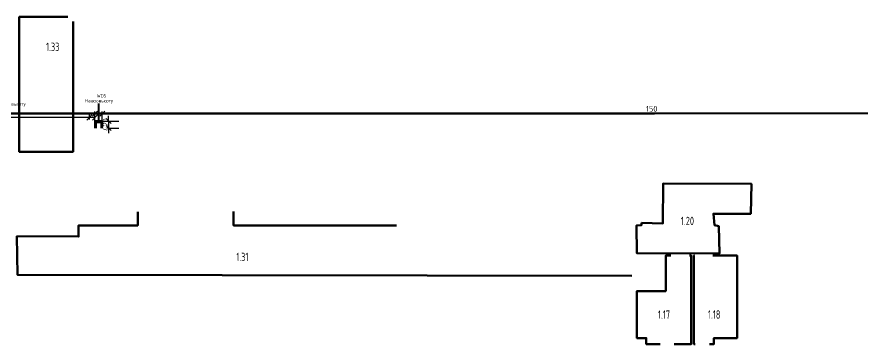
# Model space of a CAD drawing. Header units: millimetres. Extents: x -213547 to 415037, y -3642 to 106956.
# Drawn here: x 38782 to 89230, y 53623 to 73132 of the extents above; entities that cross this region are included whole.
import ezdxf

# ---------------------------------------------------------------- set-up
doc = ezdxf.new("R2010")
doc.units = ezdxf.units.MM
for name, color, linetype, lineweight in [('10)FK4', 3, 'Continuous', 50), ('5.5) Перег WD5', 3, 'Continuous', 40), ('A-AREA-IDEN', 7, 'Continuous', 9)]:
    doc.layers.add(name, color=color, linetype=linetype, lineweight=lineweight)
doc.styles.add('GOST Common_1', font='', dxfattribs={"width": 0.9, "height": 250})
doc.styles.add('ISOCPEUR_1', font='isocpeur.ttf', dxfattribs={"height": 350})
doc.styles.add('ISOCPEUR_4', font='isocpeur.ttf', dxfattribs={"width": 0.9, "height": 1000})
doc.styles.add('СПДС', font='ГОСТ тип А.ttf', dxfattribs={"width": 0.9})
doc.styles.get('GOST Common_1').set_extended_font_data('GOST Common')
doc.dimstyles.new('ISO-2_0_0_9К_Средний_округл2', dxfattribs={"dimscale": 304.8, "dimtxt": 199.196235, "dimasz": 0.492126, "dimexe": 0.393701, "dimexo": 0, "dimgap": 0, "dimtad": 1, "dimdec": 0, "dimrnd": 10, "dimzin": 0, "dimdsep": 46, "dimtxsty": 'ISOCPEUR_1', "dimblk1": 'OBLIQUE', "dimblk2": 'OBLIQUE', "dimsah": 1, "dimcen": 0.09, "dimdle": 0.393701, "dimazin": 0, "dimtfac": 1, "dimtdec": 4, "dimtix": 1, "dimtmove": 0, "dimatfit": 3, "dimfxl": 1, "dimtvp": 1, "dimtolj": 1, "dimtzin": 0, "dimarcsym": 2})
doc.dimstyles.new('ISO-2_0_0_9К_Средний_округл2_1', dxfattribs={"dimscale": 304.8, "dimtxt": 995.981176, "dimasz": 2.46063, "dimexe": 1.968504, "dimexo": 0, "dimgap": 0, "dimtad": 1, "dimdec": 0, "dimrnd": 10, "dimzin": 0, "dimdsep": 46, "dimtxsty": 'ISOCPEUR_4', "dimblk1": 'OBLIQUE', "dimblk2": 'OBLIQUE', "dimsah": 1, "dimcen": 0.09, "dimdle": 1.968504, "dimazin": 0, "dimtfac": 1, "dimtdec": 4, "dimtix": 1, "dimtmove": 0, "dimatfit": 3, "dimfxl": 1, "dimtvp": 1, "dimtolj": 1, "dimtzin": 0, "dimarcsym": 2})

# ---------------------------------------------------------------- blocks, each defined once
blk = doc.blocks.new('_Oblique')
at = {"color": 0, "linetype": 'ByBlock', "lineweight": -2}
blk.add_line((-0.5, -0.5), (0.5, 0.5), dxfattribs=at)
blk = doc.blocks.new('*D1993')
at = {"layer": '5.5) Перег WD5', "color": 0, "lineweight": -2, "transparency": 16777216}
for p, q in [((29520, 67360), (29785, 67360)), ((29640, 66923), (29640, 67480)), ((29785, 66923), (29785, 67480)), ((29785, 67360), (76835, 67360))]:
    blk.add_line(p, q, dxfattribs=at)
at = {"layer": 'Defpoints', "color": 0, "transparency": 16777216}
for p in [(29785, 67360), (29640, 66923), (29785, 66923)]:
    blk.add_point(p, dxfattribs=at)
at = {"layer": '5.5) Перег WD5', "color": 0, "lineweight": -2, "transparency": 16777216, "xscale": 304.8, "yscale": 304.8, "zscale": 304.8, "rotation": 180}
blk.add_blockref('_Oblique', (29640, 67360), dxfattribs=at)
at = {"layer": '5.5) Перег WD5', "color": 0, "lineweight": -2, "transparency": 16777216, "xscale": 304.8, "yscale": 304.8, "zscale": 304.8}
blk.add_blockref('_Oblique', (29785, 67360), dxfattribs=at)
at = {"layer": '5.5) Перег WD5', "color": 0, "lineweight": 25, "transparency": 16777216, "insert": (76330, 67827), "char_height": 350, "width": 413.72, "attachment_point": 1, "line_spacing_factor": 1.149209, "style": 'ISOCPEUR_1'}
blk.add_mtext('\\A1;150', dxfattribs=at)
blk = doc.blocks.new('*D1997')
at = {"layer": '5.5) Перег WD5', "color": 0, "lineweight": -2, "transparency": 16777216}
for p, q in [((36820, 67420), (37340, 67420)), ((36940, 66903), (36940, 67540)), ((37340, 67398), (37340, 67540)), ((37340, 67420), (92639, 67420))]:
    blk.add_line(p, q, dxfattribs=at)
at = {"layer": 'Defpoints', "color": 0, "transparency": 16777216}
for p in [(37340, 67420), (37340, 67398), (36940, 66903)]:
    blk.add_point(p, dxfattribs=at)
at = {"layer": '5.5) Перег WD5', "color": 0, "lineweight": -2, "transparency": 16777216, "xscale": 304.8, "yscale": 304.8, "zscale": 304.8, "rotation": 180}
blk.add_blockref('_Oblique', (36940, 67420), dxfattribs=at)
at = {"layer": '5.5) Перег WD5', "color": 0, "lineweight": -2, "transparency": 16777216, "xscale": 304.8, "yscale": 304.8, "zscale": 304.8}
blk.add_blockref('_Oblique', (37340, 67420), dxfattribs=at)
at = {"layer": '5.5) Перег WD5', "color": 0, "lineweight": 25, "transparency": 16777216, "insert": (92050, 67887), "char_height": 350, "width": 478.07, "attachment_point": 1, "line_spacing_factor": 1.149209, "style": 'ISOCPEUR_1'}
blk.add_mtext('\\A1;400', dxfattribs=at)
blk = doc.blocks.new('*D1999')
at = {"layer": '5.5) Перег WD5', "color": 0, "lineweight": -2, "transparency": 16777216}
for p, q in [((43100, 67137), (-12198, 67137)), ((43438, 67137), (42980, 67137)), ((43100, 67346), (43100, 67017)), ((43438, 66923), (43438, 67257))]:
    blk.add_line(p, q, dxfattribs=at)
at = {"layer": 'Defpoints', "color": 0, "transparency": 16777216}
for p in [(43100, 67346), (43438, 67137), (43438, 66923)]:
    blk.add_point(p, dxfattribs=at)
at = {"layer": '5.5) Перег WD5', "color": 0, "lineweight": -2, "transparency": 16777216, "xscale": 304.8, "yscale": 304.8, "zscale": 304.8, "rotation": 180}
blk.add_blockref('_Oblique', (43100, 67137), dxfattribs=at)
at = {"layer": '5.5) Перег WD5', "color": 0, "lineweight": -2, "transparency": 16777216, "xscale": 304.8, "yscale": 304.8, "zscale": 304.8}
blk.add_blockref('_Oblique', (43438, 67137), dxfattribs=at)
at = {"layer": '5.5) Перег WD5', "color": 0, "lineweight": 25, "transparency": 16777216, "insert": (-12087, 67603), "char_height": 350, "width": 478.07, "attachment_point": 1, "line_spacing_factor": 1.149209, "style": 'ISOCPEUR_1'}
blk.add_mtext('\\A1;340', dxfattribs=at)
blk = doc.blocks.new('*D2000')
at = {"layer": '5.5) Перег WD5', "color": 0, "lineweight": -2, "transparency": 16777216}
for p, q in [((43318, 67368), (43878, 67368)), ((43438, 66923), (43438, 67488)), ((43878, 66923), (43878, 67488)), ((43878, 67368), (101926, 67368))]:
    blk.add_line(p, q, dxfattribs=at)
at = {"layer": 'Defpoints', "color": 0, "transparency": 16777216}
for p in [(43878, 67368), (43438, 66923), (43878, 66923)]:
    blk.add_point(p, dxfattribs=at)
at = {"layer": '5.5) Перег WD5', "color": 0, "lineweight": -2, "transparency": 16777216, "xscale": 304.8, "yscale": 304.8, "zscale": 304.8, "rotation": 180}
blk.add_blockref('_Oblique', (43438, 67368), dxfattribs=at)
at = {"layer": '5.5) Перег WD5', "color": 0, "lineweight": -2, "transparency": 16777216, "xscale": 304.8, "yscale": 304.8, "zscale": 304.8}
blk.add_blockref('_Oblique', (43878, 67368), dxfattribs=at)
at = {"layer": '5.5) Перег WD5', "color": 0, "lineweight": 25, "transparency": 16777216, "insert": (101308, 67835), "char_height": 350, "width": 501.06, "attachment_point": 1, "line_spacing_factor": 1.149209, "style": 'ISOCPEUR_1'}
blk.add_mtext('\\A1;440', dxfattribs=at)
blk = doc.blocks.new('*D2001')
at = {"layer": '5.5) Перег WD5', "color": 0, "lineweight": -2, "transparency": 16777216}
for p, q in [((44258, 66923), (44258, 67228)), ((43878, 66923), (44858, 66923)), ((44258, 66923), (44258, 66503)), ((44220, 66503), (44858, 66503)), ((44258, 66503), (44258, 66198))]:
    blk.add_line(p, q, dxfattribs=at)
at = {"layer": 'Defpoints', "color": 0, "transparency": 16777216}
for p in [(43878, 66923), (44220, 66503), (44258, 66503)]:
    blk.add_point(p, dxfattribs=at)
at = {"layer": '5.5) Перег WD5', "color": 0, "lineweight": -2, "transparency": 16777216, "xscale": 304.8, "yscale": 304.8, "zscale": 304.8}
for p, rotation in [((44258, 66923), 270), ((44258, 66503), 90)]:
    blk.add_blockref('_Oblique', p, dxfattribs=dict(at, rotation=rotation))
at = {"layer": '5.5) Перег WD5', "color": 0, "lineweight": 25, "transparency": 16777216, "insert": (44083, 66713), "char_height": 350, "width": 478.07, "attachment_point": 5, "rotation": 90, "style": 'ISOCPEUR_1'}
blk.add_mtext('\\A1;420', dxfattribs=at)

msp = doc.modelspace()

# ---------------------------------------------------------------- linework, layer by layer
at = {"layer": '10)FK4'}
for points in [[(42139.4, 72862.4), (42139.4, 65090.1), (38919.6, 65090.1), (38919.6, 73132.4), (41824.7, 73132.4)], [(75478.4, 57701.8), (38825.7, 57742.4), (38785.8, 60052.4), (42464.7, 60032.4), (42464.7, 60701.4), (45995.7, 60701.4), (45995.7, 61501.4)], [(51717.3, 61536.6), (51717.3, 60702.4), (61445.7, 60702.4)], [(77822.7, 58896.6), (77513.6, 58896.6), (77513.6, 56787.2), (75792.7, 56787.2), (75792.7, 53977.6), (76347.1, 53977.6), (76347.1, 53622.6), (77172.2, 53622.6)], [(78016.7, 53622.6), (79037.2, 53622.6), (79037.2, 58896.6), (78922.7, 58896.6)], [(79229.7, 58896.6), (79193.2, 58896.6), (79193.2, 53622.6), (79273.7, 53622.6)], [(80117.2, 53622.6), (80386.7, 53622.6), (80386.7, 53982.6), (81766.7, 53982.6), (81766.7, 58896.6), (80329.7, 58896.6)]]:
    msp.add_lwpolyline(points, dxfattribs=at)
msp.add_lwpolyline([(76065.7, 60851.4), (77327.5, 60805.5), (77365.5, 63201.4), (82621.7, 63172.4), (82585, 61393.4), (80357.1, 61398.7), (80414.7, 60722.4), (80677.2, 60652.4), (80714.7, 59022.4), (75785.2, 59043.4), (75764.7, 60702.4), (76065.7, 60722.4)], close=True, dxfattribs=at)
at = {"layer": '5.5) Перег WD5'}
for p, q in [((43666.6, 66880), (43666.6, 67972)), ((43438, 66923), (43438, 66503)), ((43878, 66923), (43438, 66923)), ((43450.5, 66910.5), (43450.5, 66503)), ((43865.5, 66910.5), (43450.5, 66910.5)), ((43463, 66898), (43463, 66503)), ((43853, 66898), (43463, 66898)), ((43513, 66503), (43513, 66848)), ((43513, 66848), (43803, 66848)), ((43803, 66848), (43803, 66503)), ((43853, 66503), (43853, 66898)), ((43865.5, 66503), (43865.5, 66910.5)), ((43878, 66503), (43878, 66923)), ((43879, 66923), (43879, 66563))]:
    msp.add_line(p, q, dxfattribs=at)

# ---------------------------------------------------------------- texts
at = {"layer": '10)FK4', "color": 18, "lineweight": 25, "true_color": 0x000000, "char_height": 200, "width": 79.367, "attachment_point": 1, "style": 'GOST Common_1'}
for insert in [(43145.7, 68231.6), (43604.1, 68231.6)]:
    msp.add_mtext('\\fGOST Common|b0|i0|c204|p34|;\\W.9; ', dxfattribs=dict(at, insert=insert))
at = {"layer": '5.5) Перег WD5', "char_height": 200, "attachment_point": 1, "style": 'GOST Common_1'}
for s, insert, width in [('На', (42848.1, 68231.6), 360.759), ('всю', (43211.2, 68231.6), 476.202), ('WD5', (43546.7, 68528.5), 584.43), ('высоту', (43669.6, 68231.6), 981.265), ('высоту', (38455.3, 68036.4), 981.265)]:
    msp.add_mtext(s, dxfattribs=dict(at, insert=insert, width=width))
at = {"layer": 'A-AREA-IDEN', "char_height": 500, "attachment_point": 1, "style": 'СПДС'}
for s, insert, width in [('1.33', (40520.8, 71596.8), 1212.151), ('1.20', (78415.3, 61216.1), 1212.151), ('1.31', (51875.9, 59070.9), 1096.708), ('1.17', (77044.6, 55629.1), 1096.708), ('1.18', (80030, 55636.1), 1096.708)]:
    msp.add_mtext(s, dxfattribs=dict(at, insert=insert, width=width))

# ---------------------------------------------------------------- dimensions: what is measured, and where the dimension line sits
at = {"layer": '5.5) Перег WD5', "lineweight": 25}
for base, p1, p2, override, picture, middle in [((43438, 67136.7), (43100.3, 67346.4), (43438, 66923), {"dimasz": 1, "dimpost": '<>', "dimtxsty": 'ISOCPEUR_1', "dimfxl": 541.557033}, '*D1999', (-11848, 67136.7)), ((29785.3, 67360.4), (29640.3, 66923), (29785.3, 66923), {"dimasz": 1, "dimpost": '<>', "dimtxsty": 'ISOCPEUR_1', "dimfxl": 145.000007}, '*D1993', (76537.1, 67360.4)), ((37340.3, 67420.2), (36940.1, 66903), (37340.3, 67398.3), {"dimasz": 1, "dimpost": '<>', "dimtxsty": 'ISOCPEUR_1', "dimfxl": 636.772131}, '*D1997', (92288.6, 67420.2)), ((43878, 67368.3), (43438, 66923), (43878, 66923), {"dimasz": 1, "dimpost": '<>', "dimtxsty": 'ISOCPEUR_1', "dimfxl": 440.000113}, '*D2000', (101558.5, 67368.3))]:
    dim = msp.add_linear_dim(base=base, p1=p1, p2=p2, dimstyle='ISO-2_0_0_9К_Средний_округл2', override=override, dxfattribs=at)
    dim.commit()
    dim.dimension.update_dxf_attribs({"geometry": picture, "text_midpoint": middle, "dimtype": 160})
dim = msp.add_linear_dim(base=(44257.9, 66503), p1=(43878, 66923), p2=(44220.3, 66503), angle=90, dimstyle='ISO-2_0_0_9К_Средний_округл2_1', override={"dimasz": 1, "dimpost": '<>', "dimtxsty": 'ISOCPEUR_1', "dimfxl": 541.850689}, dxfattribs=at)
dim.commit()
dim.dimension.update_dxf_attribs({"geometry": '*D2001', "text_midpoint": (44082.9, 66713)})

doc.saveas('drawing.dxf')
